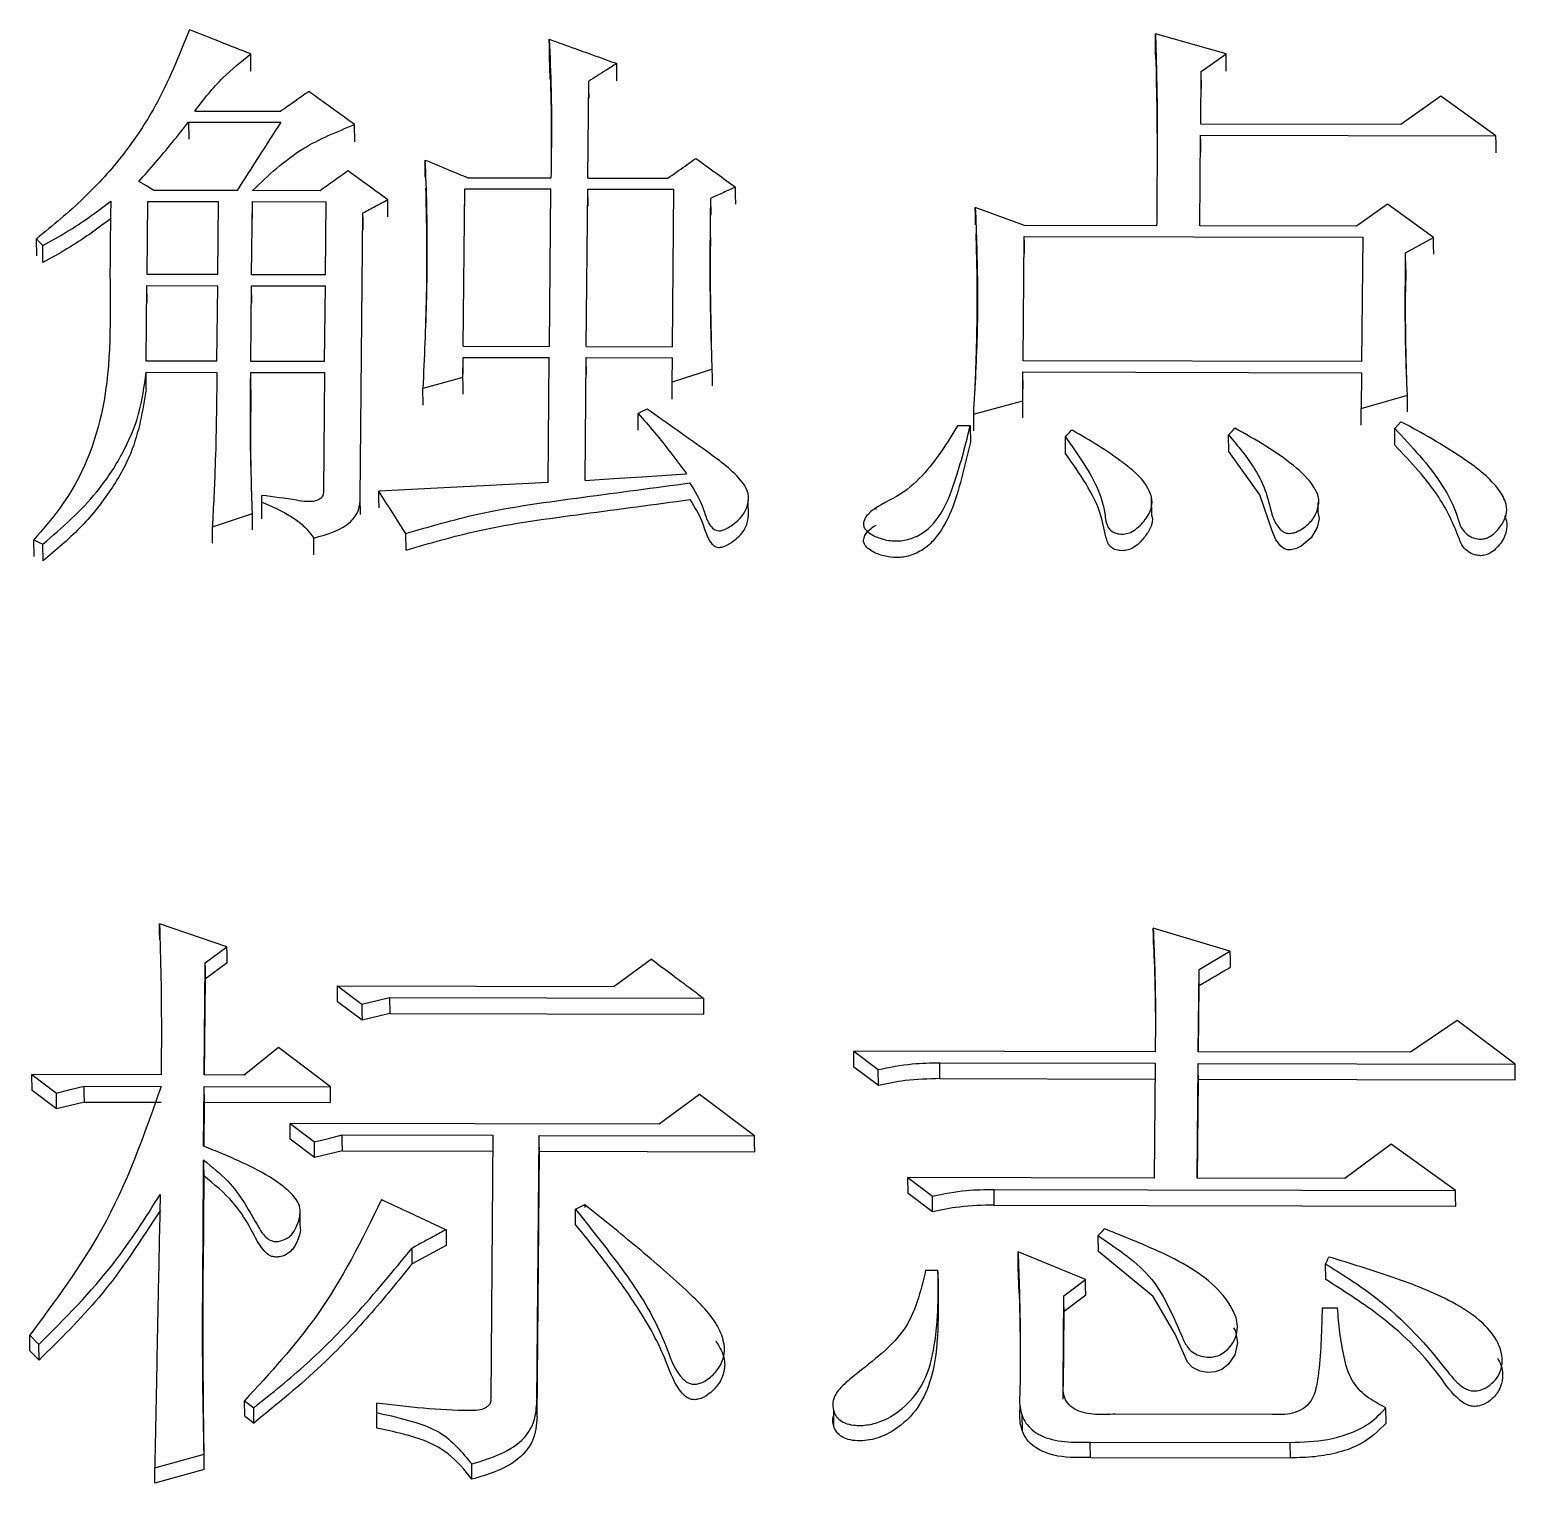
# Model space of a CAD drawing. Header units: millimetres. Extents: x 2448 to 4397, y 790 to 2168.
# Drawn here: x 2852.479 to 2857.179, y 1988.832 to 1993.433 of the extents above; entities that cross this region are included whole.
import ezdxf

# ---------------------------------------------------------------- set-up
doc = ezdxf.new("R2010")
doc.units = ezdxf.units.MM

msp = doc.modelspace()

# ---------------------------------------------------------------- linework, layer by layer
at = {"color": 7, "linetype": 'Continuous', "lineweight": 25}
for p, q in [((2856.2639, 1993.3566), (2856.0406, 1993.4196)), ((2853.1784, 1993.3019), (2853.1778, 1993.3563)), ((2854.1259, 1993.2768), (2854.1231, 1993.3482)), ((2856.0418, 1993.3396), (2856.0412, 1993.3648)), ((2856.1854, 1993.3012), (2856.2639, 1993.3566)), ((2856.1838, 1993.134), (2856.1854, 1993.3012)), ((2856.186, 1993.2468), (2856.1854, 1993.3012)), ((2854.2449, 1992.9637), (2854.2478, 1993.2706)), ((2856.944, 1993.223), (2856.8166, 1993.1327)), ((2857.1181, 1993.0971), (2856.944, 1993.223)), ((2852.981, 1993.141), (2853.273, 1993.1403)), ((2852.981, 1993.141), (2852.9816, 1993.0868)), ((2853.0008, 1993.1758), (2853.2734, 1993.1752)), ((2853.5072, 1993.0787), (2853.5066, 1993.1329)), ((2856.1807, 1992.8125), (2856.1835, 1993.0992)), ((2856.1835, 1993.0992), (2857.1181, 1993.0971)), ((2856.8166, 1993.1327), (2856.1838, 1993.134)), ((2853.73, 1992.9667), (2853.7294, 1993.0207)), ((2853.8652, 1992.9645), (2854.128, 1992.9639)), ((2854.2449, 1992.9637), (2854.498, 1992.9631)), ((2853.1347, 1992.9241), (2852.8718, 1992.9247)), ((2853.3975, 1992.9236), (2853.1833, 1992.924)), ((2853.8504, 1992.4312), (2853.8551, 1992.9296)), ((2853.8551, 1992.9296), (2854.1277, 1992.929)), ((2853.8557, 1992.8757), (2853.8551, 1992.9296)), ((2854.1229, 1992.4306), (2854.1277, 1992.929)), ((2854.2398, 1992.4304), (2854.2445, 1992.9287)), ((2854.2445, 1992.9287), (2854.5171, 1992.9281)), ((2854.2451, 1992.8748), (2854.2445, 1992.9287)), ((2854.5124, 1992.4298), (2854.5171, 1992.9281)), ((2852.8498, 1992.6584), (2852.852, 1992.8898)), ((2852.852, 1992.8898), (2853.0759, 1992.8893)), ((2852.8526, 1992.8359), (2852.852, 1992.8898)), ((2853.0737, 1992.6579), (2853.0759, 1992.8893)), ((2853.1808, 1992.6577), (2853.183, 1992.889)), ((2853.183, 1992.889), (2853.4166, 1992.8885)), ((2853.1836, 1992.8352), (2853.183, 1992.889)), ((2853.4144, 1992.6572), (2853.4166, 1992.8885)), ((2854.6343, 1992.8461), (2854.6337, 1992.8999)), ((2855.6258, 1992.8137), (2855.4706, 1992.8701)), ((2856.7752, 1992.8813), (2856.6772, 1992.8115)), ((2856.9203, 1992.7759), (2856.7752, 1992.8813)), ((2853.5246, 1991.9513), (2853.5331, 1992.8533)), ((2856.0444, 1992.8128), (2855.6258, 1992.8137)), ((2856.6772, 1992.8115), (2856.1807, 1992.8125)), ((2852.501, 1992.7178), (2852.5004, 1992.7714)), ((2855.6218, 1992.3851), (2855.6255, 1992.7787)), ((2855.6255, 1992.7787), (2856.6964, 1992.7764)), ((2856.6964, 1992.7764), (2856.6926, 1992.3828)), ((2856.8322, 1992.727), (2856.9203, 1992.7759)), ((2856.8328, 1992.6732), (2856.8322, 1992.727)), ((2856.8328, 1992.6732), (2856.8323, 1992.6031)), ((2852.8472, 1992.384), (2852.8495, 1992.6233)), ((2852.8495, 1992.6233), (2853.0734, 1992.6228)), ((2852.8501, 1992.5698), (2852.8495, 1992.6233)), ((2853.0737, 1992.6579), (2852.8498, 1992.6584)), ((2853.0711, 1992.3836), (2853.0734, 1992.6228)), ((2853.1782, 1992.3833), (2853.1805, 1992.6226)), ((2853.1805, 1992.6226), (2853.4141, 1992.6221)), ((2853.181, 1992.5691), (2853.1805, 1992.6226)), ((2853.4144, 1992.6572), (2853.1808, 1992.6577)), ((2853.4118, 1992.3828), (2853.4141, 1992.6221)), ((2853.8494, 1992.3325), (2853.85, 1992.396)), ((2853.85, 1992.396), (2854.1226, 1992.3954)), ((2853.8506, 1992.3428), (2853.85, 1992.396)), ((2853.8504, 1992.4312), (2854.1229, 1992.4306)), ((2854.1189, 1991.9996), (2854.1226, 1992.3954)), ((2854.2358, 1992.0064), (2854.2394, 1992.3951)), ((2854.2394, 1992.3951), (2854.512, 1992.3945)), ((2854.24, 1992.3419), (2854.2394, 1992.3951)), ((2854.2398, 1992.4304), (2854.5124, 1992.4298)), ((2854.5113, 1992.317), (2854.512, 1992.3945)), ((2852.8468, 1992.3488), (2853.0708, 1992.3483)), ((2852.8474, 1992.2956), (2852.8468, 1992.3488)), ((2853.0711, 1992.3836), (2852.8472, 1992.384)), ((2853.1778, 1992.3481), (2853.4115, 1992.3476)), ((2853.1784, 1992.2949), (2853.1778, 1992.3481)), ((2853.4118, 1992.3828), (2853.1782, 1992.3833)), ((2853.4115, 1992.3476), (2853.408, 1991.9728)), ((2855.6206, 1992.2581), (2855.6214, 1992.3498)), ((2855.6214, 1992.3498), (2856.6923, 1992.3475)), ((2855.622, 1992.2967), (2855.6214, 1992.3498)), ((2856.6926, 1992.3828), (2855.6218, 1992.3851)), ((2856.6923, 1992.3475), (2856.6912, 1992.2346)), ((2853.1785, 1992.2947), (2853.178, 1992.2238)), ((2853.7231, 1992.2444), (2853.7225, 1992.2975)), ((2854.5119, 1992.2639), (2854.5113, 1992.317)), ((2855.4644, 1992.2161), (2855.6206, 1992.2581)), ((2856.6912, 1992.2346), (2856.8376, 1992.2766)), ((2854.4039, 1992.1654), (2854.4033, 1992.2184)), ((2856.6918, 1992.1814), (2856.6912, 1992.2346)), ((2855.4154, 1992.1808), (2855.4543, 1992.1807)), ((2855.4543, 1992.1807), (2855.4549, 1992.1278)), ((2856.7984, 1992.1178), (2856.7978, 1992.1708)), ((2855.7564, 1992.0917), (2855.7558, 1992.1448)), ((2856.2724, 1992.0977), (2856.2718, 1992.1507)), ((2853.2129, 1991.9377), (2853.2131, 1991.959)), ((2853.5252, 1991.8985), (2853.5246, 1991.9512)), ((2854.753, 1991.8909), (2854.7524, 1991.9439)), ((2855.1557, 1991.9189), (2855.1557, 1991.9144)), ((2856.0292, 1991.8966), (2856.0286, 1991.9495)), ((2856.5549, 1991.956), (2856.5549, 1991.9589)), ((2856.5555, 1991.906), (2856.5551, 1991.9366)), ((2857.1441, 1991.9445), (2857.144, 1991.948)), ((2853.0571, 1991.8075), (2853.0565, 1991.86)), ((2853.6694, 1991.7859), (2853.6688, 1991.8386)), ((2852.4922, 1991.7661), (2852.4916, 1991.8185)), ((2852.5211, 1991.7519), (2852.5205, 1991.8044)), ((2853.1027, 1990.5302), (2852.8892, 1990.6029)), ((2856.2763, 1990.5162), (2856.0336, 1990.5889)), ((2853.0342, 1990.4798), (2853.1027, 1990.5302)), ((2856.0342, 1990.538), (2856.036, 1990.4785)), ((2856.1785, 1990.4585), (2856.2763, 1990.5162)), ((2853.031, 1990.1246), (2853.0342, 1990.4798)), ((2853.1034, 1990.4795), (2853.0348, 1990.4291)), ((2854.4459, 1990.4912), (2854.3283, 1990.4046)), ((2853.0321, 1990.1246), (2853.0348, 1990.4291)), ((2856.1761, 1990.1977), (2856.1785, 1990.4585)), ((2853.4521, 1990.4065), (2853.5295, 1990.3484)), ((2853.4521, 1990.4065), (2854.3283, 1990.4046)), ((2853.4527, 1990.3559), (2853.4521, 1990.4065)), ((2853.6173, 1990.37), (2854.6103, 1990.3678)), ((2853.6173, 1990.37), (2853.6179, 1990.3194)), ((2856.1772, 1990.1977), (2856.1791, 1990.4078)), ((2853.5301, 1990.2979), (2853.4527, 1990.3559)), ((2853.6179, 1990.3194), (2853.5301, 1990.2979)), ((2853.6179, 1990.3194), (2854.6109, 1990.3173)), ((2856.9948, 1990.2975), (2856.8479, 1990.1963)), ((2857.1785, 1990.1592), (2856.9948, 1990.2975)), ((2852.8951, 1990.2623), (2852.8951, 1990.2552)), ((2853.2654, 1990.2113), (2853.1576, 1990.1244)), ((2853.4298, 1990.0874), (2853.2654, 1990.2113)), ((2855.0858, 1990.2001), (2855.1632, 1990.1418)), ((2856.0398, 1990.198), (2855.0858, 1990.2001)), ((2855.0864, 1990.1497), (2855.0858, 1990.2001)), ((2856.8479, 1990.1963), (2856.1761, 1990.1977)), ((2855.1638, 1990.0916), (2855.0864, 1990.1497)), ((2855.1638, 1990.0916), (2855.1632, 1990.1418)), ((2855.3581, 1990.1632), (2856.0395, 1990.1617)), ((2855.3587, 1990.1129), (2855.3581, 1990.1632)), ((2856.0395, 1990.1617), (2856.0363, 1989.7979)), ((2856.1726, 1989.7976), (2856.1758, 1990.1614)), ((2856.1758, 1990.1614), (2857.1785, 1990.1592)), ((2852.4858, 1990.1258), (2852.5632, 1990.0675)), ((2852.8947, 1990.1249), (2852.4858, 1990.1258)), ((2852.4865, 1990.0756), (2852.4858, 1990.1258)), ((2852.651, 1990.0891), (2852.8943, 1990.0886)), ((2853.029, 1989.8991), (2853.0307, 1990.0883)), ((2853.0307, 1990.0883), (2853.4298, 1990.0874)), ((2853.0313, 1990.0381), (2853.0307, 1990.0883)), ((2853.1576, 1990.1244), (2853.031, 1990.1246)), ((2855.3587, 1990.1129), (2856.0391, 1990.1114)), ((2856.1737, 1989.7976), (2856.1764, 1990.1111)), ((2856.1764, 1990.1111), (2857.1792, 1990.109)), ((2852.5638, 1990.0174), (2852.4865, 1990.0756)), ((2852.5638, 1990.0174), (2852.5632, 1990.0675)), ((2852.6516, 1990.0389), (2852.5638, 1990.0174)), ((2852.6516, 1990.0389), (2852.895, 1990.0384)), ((2853.0301, 1989.8987), (2853.0313, 1990.0381)), ((2853.0313, 1990.0381), (2853.4305, 1990.0373)), ((2854.5978, 1990.0631), (2854.4705, 1989.9688)), ((2854.7719, 1989.9318), (2854.5978, 1990.0631)), ((2853.3022, 1989.9714), (2853.3796, 1989.9129)), ((2854.4705, 1989.9688), (2853.3022, 1989.9714)), ((2853.3029, 1989.9213), (2853.3022, 1989.9714)), ((2853.3802, 1989.863), (2853.3029, 1989.9213)), ((2853.3802, 1989.863), (2853.3796, 1989.9129)), ((2853.4674, 1989.9346), (2853.9444, 1989.9336)), ((2853.9444, 1989.9336), (2853.9372, 1989.0992)), ((2854.0832, 1989.0916), (2854.0905, 1989.9332)), ((2854.0905, 1989.9332), (2854.7719, 1989.9318)), ((2856.7869, 1989.9056), (2856.6399, 1989.7966)), ((2856.9901, 1989.7593), (2856.7869, 1989.9056)), ((2853.4681, 1989.8846), (2853.3802, 1989.863)), ((2853.4681, 1989.8846), (2853.9451, 1989.8836)), ((2854.0838, 1989.0428), (2854.0911, 1989.8833)), ((2854.0911, 1989.8833), (2854.7726, 1989.8818)), ((2853.0293, 1989.8056), (2853.0274, 1989.5086)), ((2855.2575, 1989.7996), (2855.3349, 1989.741)), ((2856.0363, 1989.7979), (2855.2575, 1989.7996)), ((2855.2582, 1989.7498), (2855.2575, 1989.7996)), ((2855.5298, 1989.7625), (2856.9901, 1989.7593)), ((2855.5304, 1989.7128), (2855.5298, 1989.7625)), ((2856.6399, 1989.7966), (2856.1726, 1989.7976)), ((2854.2052, 1989.6997), (2854.2346, 1989.7142)), ((2854.2345, 1989.7141), (2854.2346, 1989.7046)), ((2855.3355, 1989.6913), (2855.2582, 1989.7498)), ((2855.3355, 1989.6913), (2855.3349, 1989.741)), ((2855.5304, 1989.7128), (2856.9907, 1989.7096)), ((2853.3347, 1989.6481), (2853.334, 1989.6981)), ((2854.2058, 1989.65), (2854.2052, 1989.6996)), ((2855.8601, 1989.5661), (2855.8594, 1989.6156)), ((2853.7964, 1989.5852), (2853.6888, 1989.5271)), ((2855.8194, 1989.4768), (2855.606, 1989.5651)), ((2856.5798, 1989.4769), (2856.5791, 1989.5263)), ((2855.3133, 1989.5072), (2855.3523, 1989.5071)), ((2855.3524, 1989.5015), (2855.353, 1989.4577)), ((2855.3536, 1989.4289), (2855.3529, 1989.4787)), ((2855.609, 1989.4341), (2855.6066, 1989.5156)), ((2855.7508, 1989.4257), (2855.8194, 1989.4768)), ((2855.82, 1989.4275), (2855.7514, 1989.3764)), ((2855.7484, 1989.1468), (2855.7508, 1989.4257)), ((2856.5682, 1989.3873), (2856.6169, 1989.3872)), ((2854.6527, 1989.3314), (2854.6527, 1989.3336)), ((2855.7494, 1989.1383), (2855.7514, 1989.3764)), ((2856.2882, 1989.3704), (2856.2881, 1989.3747)), ((2852.4792, 1989.2517), (2852.4786, 1989.3008)), ((2852.4787, 1989.3008), (2852.5076, 1989.2714)), ((2852.5082, 1989.2223), (2852.4793, 1989.2517)), ((2852.5082, 1989.2223), (2852.5076, 1989.2714)), ((2857.1237, 1989.2768), (2857.1237, 1989.2772)), ((2855.749, 1989.0979), (2855.7484, 1989.1468)), ((2855.6119, 1989.125), (2855.6119, 1989.1248)), ((2853.1583, 1989.0936), (2853.1874, 1989.0714)), ((2853.159, 1989.0448), (2853.1583, 1989.0936)), ((2853.5766, 1989.0559), (2853.5769, 1989.0853)), ((2853.5773, 1989.0071), (2853.5766, 1989.0559)), ((2854.0838, 1989.0428), (2854.0832, 1989.0916)), ((2855.0214, 1989.0647), (2855.0221, 1989.0156)), ((2856.4095, 1989.0498), (2855.9131, 1989.0508)), ((2856.7706, 1989.0223), (2856.7699, 1989.0711)), ((2855.6178, 1989.0497), (2855.6184, 1989.0006)), ((2855.8344, 1988.9626), (2856.4672, 1988.9613)), ((2855.8351, 1988.914), (2855.8344, 1988.9626)), ((2856.4679, 1988.9127), (2856.4672, 1988.9613)), ((2852.8742, 1988.8806), (2853.0303, 1988.9245)), ((2855.8351, 1988.914), (2856.4679, 1988.9127)), ((2852.8749, 1988.8321), (2852.8742, 1988.8806)), ((2853.031, 1988.8759), (2852.8749, 1988.8321))]:
    msp.add_line(p, q, dxfattribs=at)
at = {"color": 7, "linetype": 'Continuous', "lineweight": 25, "flags": 128}
for points in [[(2854.1231, 1993.3482), (2854.1228, 1993.3788), (2854.1226, 1993.4029)], [(2856.0412, 1993.3651), (2856.0408, 1993.3955), (2856.0406, 1993.4196)], [(2856.2645, 1993.3022), (2856.2641, 1993.3325), (2856.2639, 1993.3566)], [(2854.3366, 1993.2717), (2854.3362, 1993.302), (2854.336, 1993.326)], [(2854.2484, 1993.2163), (2854.2481, 1993.2465), (2854.2478, 1993.2706)], [(2856.1841, 1993.0451), (2856.1837, 1993.0752), (2856.1835, 1993.0992)], [(2857.1186, 1993.043), (2857.1183, 1993.0732), (2857.1181, 1993.0971)], [(2852.8718, 1992.9247), (2852.8476, 1992.9387), (2852.8234, 1992.9528)], [(2854.7125, 1992.8808), (2854.7121, 1992.9109), (2854.7119, 1992.9347)], [(2853.612, 1992.8413), (2853.6117, 1992.8713), (2853.6114, 1992.8951)], [(2855.4712, 1992.816), (2855.4709, 1992.8463), (2855.4706, 1992.8701)], [(2853.5337, 1992.7995), (2853.5334, 1992.8295), (2853.5331, 1992.8533)], [(2852.5004, 1992.7714), (2852.51, 1992.7609), (2852.5197, 1992.7504)], [(2855.6261, 1992.725), (2855.6258, 1992.755), (2855.6255, 1992.7787)], [(2856.9209, 1992.7222), (2856.9205, 1992.7522), (2856.9203, 1992.7759)], [(2852.5203, 1992.6965), (2852.5199, 1992.7267), (2852.5197, 1992.7504)], [(2854.6382, 1992.359), (2854.5966, 1992.3452), (2854.5539, 1992.3311), (2854.5113, 1992.317)], [(2854.6388, 1992.3059), (2854.6385, 1992.3355), (2854.6382, 1992.359)], [(2853.8494, 1992.3325), (2853.8068, 1992.3207), (2853.7647, 1992.3091), (2853.7225, 1992.2975)], [(2853.85, 1992.2794), (2853.8497, 1992.3091), (2853.8494, 1992.3325)], [(2855.6212, 1992.2051), (2855.6208, 1992.2347), (2855.6206, 1992.2581)], [(2856.8382, 1992.2236), (2856.8379, 1992.2532), (2856.8376, 1992.2766)], [(2854.4326, 1992.2324), (2854.4179, 1992.2254), (2854.4033, 1992.2184)], [(2855.4644, 1992.2161), (2855.4647, 1992.1863), (2855.465, 1992.1631)], [(2855.7558, 1992.1447), (2855.7607, 1992.15), (2855.7681, 1992.158), (2855.7754, 1992.1659)], [(2856.2718, 1992.1507), (2856.2767, 1992.156), (2856.2841, 1992.1639), (2856.2915, 1992.1719)], [(2856.7977, 1992.1708), (2856.8076, 1992.1814), (2856.8174, 1992.1919)], [(2856.554, 1991.9056), (2856.5581, 1991.8865), (2856.5525, 1991.8574), (2856.5337, 1991.8252), (2856.502, 1991.7988), (2856.4864, 1991.7909), (2856.4687, 1991.7863), (2856.4582, 1991.7866), (2856.4484, 1991.7898), (2856.4369, 1991.798), (2856.4213, 1991.8186), (2856.4104, 1991.8469), (2856.3709, 1991.9605), (2856.2725, 1992.0977), (2856.2725, 1992.0977)], [(2854.2358, 1992.0064), (2854.3255, 1992.0122), (2854.4153, 1992.0179), (2854.5572, 1992.027)], [(2854.1189, 1991.9996), (2853.8511, 1991.986), (2853.5832, 1991.9724)], [(2853.5838, 1991.9197), (2853.5835, 1991.9492), (2853.5832, 1991.9724)], [(2853.2135, 1991.8851), (2853.2134, 1991.8996), (2853.2132, 1991.9143), (2853.2129, 1991.9377)], [(2853.0565, 1991.86), (2853.1199, 1991.8812), (2853.1834, 1991.9023)], [(2853.184, 1991.8496), (2853.1837, 1991.8791), (2853.1834, 1991.9023)], [(2853.378, 1991.7713), (2853.3777, 1991.7975), (2853.3774, 1991.8238)], [(2852.4916, 1991.8185), (2852.506, 1991.8115), (2852.5205, 1991.8044)], [(2852.8898, 1990.5521), (2852.8895, 1990.5806), (2852.8892, 1990.6029)], [(2856.0342, 1990.538), (2856.0339, 1990.5665), (2856.0336, 1990.5889)], [(2853.1034, 1990.4795), (2853.103, 1990.5079), (2853.1027, 1990.5302)], [(2856.2763, 1990.5162), (2856.2767, 1990.4877), (2856.2769, 1990.4654)], [(2853.0348, 1990.4291), (2853.0344, 1990.4575), (2853.0342, 1990.4798)], [(2856.1791, 1990.4078), (2856.1787, 1990.4362), (2856.1785, 1990.4585)], [(2853.5295, 1990.3484), (2853.5734, 1990.3592), (2853.6173, 1990.37)], [(2854.6103, 1990.3678), (2854.6106, 1990.3395), (2854.6109, 1990.3173)], [(2853.5295, 1990.3484), (2853.5298, 1990.3201), (2853.5301, 1990.2979)], [(2856.1764, 1990.1111), (2856.1761, 1990.1393), (2856.1758, 1990.1614)], [(2857.1792, 1990.109), (2857.1788, 1990.1371), (2857.1785, 1990.1592)], [(2852.5632, 1990.0675), (2852.6071, 1990.0783), (2852.651, 1990.0891)], [(2852.6516, 1990.0389), (2852.6513, 1990.067), (2852.651, 1990.0891)], [(2853.4305, 1990.0373), (2853.4301, 1990.0654), (2853.4298, 1990.0874)], [(2853.3796, 1989.9129), (2853.4235, 1989.9238), (2853.4674, 1989.9346)], [(2853.4681, 1989.8846), (2853.4677, 1989.9126), (2853.4674, 1989.9346)], [(2854.0911, 1989.8833), (2854.0907, 1989.9113), (2854.0905, 1989.9332)], [(2854.7726, 1989.8818), (2854.7722, 1989.9098), (2854.7719, 1989.9318)], [(2853.0286, 1989.8555), (2853.0287, 1989.8477), (2853.0288, 1989.8438), (2853.029, 1989.8283), (2853.0291, 1989.8206), (2853.0291, 1989.8167), (2853.0292, 1989.8112), (2853.0293, 1989.8056)], [(2856.9907, 1989.7096), (2856.9903, 1989.7375), (2856.9901, 1989.7593)], [(2853.7958, 1989.6348), (2853.7962, 1989.607), (2853.7964, 1989.5852)], [(2855.8595, 1989.6157), (2855.8646, 1989.6213), (2855.8719, 1989.6295), (2855.8792, 1989.6376)], [(2853.6888, 1989.5271), (2853.6885, 1989.5548), (2853.6882, 1989.5765)], [(2855.6066, 1989.5156), (2855.6062, 1989.5433), (2855.606, 1989.5651)], [(2856.2872, 1989.3246), (2856.2935, 1989.314), (2856.3007, 1989.2766), (2856.2919, 1989.2391), (2856.2709, 1989.2086), (2856.2504, 1989.1925), (2856.2292, 1989.1844), (2856.2061, 1989.1826), (2856.1817, 1989.1869), (2856.158, 1989.1988), (2856.1421, 1989.2152), (2856.1032, 1989.3044), (2856.0334, 1989.4234), (2855.8601, 1989.5661), (2855.8601, 1989.5661)], [(2855.82, 1989.4275), (2855.8196, 1989.4551), (2855.8194, 1989.4768)], [(2855.7514, 1989.3764), (2855.7511, 1989.404), (2855.7508, 1989.4257)], [(2853.188, 1989.0227), (2853.1876, 1989.05), (2853.1874, 1989.0714)], [(2853.159, 1989.0448), (2853.1663, 1989.0392), (2853.1737, 1989.0336), (2853.188, 1989.0227)], [(2853.031, 1988.8759), (2853.0306, 1988.9031), (2853.0303, 1988.9245)], [(2853.8777, 1988.8447), (2853.8775, 1988.8587), (2853.8773, 1988.8727), (2853.8771, 1988.8932)]]:
    msp.add_lwpolyline(points, dxfattribs=at)
at = {"color": 7, "linetype": 'Continuous', "lineweight": 25}
for points, knots in [([(2852.9838, 1993.4332), (2852.951, 1993.3509), (2852.8967, 1993.2148), (2852.7785, 1993.037), (2852.6525, 1992.8963), (2852.5513, 1992.8132), (2852.5004, 1992.7714)], [0, 0, 0, 0, 0.334718, 0.553729, 0.775427, 1, 1, 1, 1]), ([(2853.1778, 1993.3563), (2853.1455, 1993.3692), (2853.0808, 1993.3948), (2853.0162, 1993.4204), (2852.9838, 1993.4332)], [0, 0, 0, 0, 0.500056, 1, 1, 1, 1]), ([(2854.1226, 1993.4029), (2854.1249, 1993.3489), (2854.1291, 1993.2489), (2854.1296, 1993.1025), (2854.1286, 1993.0101), (2854.128, 1992.9639)], [0, 0, 0, 0, 0.370547, 0.685238, 1, 1, 1, 1]), ([(2854.1226, 1993.4029), (2854.1498, 1993.3931), (2854.199, 1993.3754), (2854.2702, 1993.3498), (2854.314, 1993.3339), (2854.336, 1993.326)], [0, 0, 0, 0, 0.383246, 0.691623, 1, 1, 1, 1]), ([(2856.0406, 1993.4196), (2856.0426, 1993.3497), (2856.0466, 1993.214), (2856.0458, 1993.0117), (2856.0449, 1992.8791), (2856.0444, 1992.8128)], [0, 0, 0, 0, 0.347084, 0.67353, 1, 1, 1, 1]), ([(2853.0008, 1993.1758), (2853.0291, 1993.2123), (2853.0798, 1993.2777), (2853.1477, 1993.3322), (2853.1778, 1993.3563)], [0, 0, 0, 0, 0.557477, 1, 1, 1, 1]), ([(2856.0416, 1993.3543), (2856.0415, 1993.3543), (2856.0415, 1993.3543), (2856.0415, 1993.3525), (2856.0425, 1993.2977), (2856.0449, 1993.1898), (2856.0458, 1993.0704), (2856.0457, 1993.008), (2856.0456, 1992.975)], [0, 0, 0, 0, 0.001543, 0.005168, 0.028854, 0.459032, 0.714314, 1, 1, 1, 1]), ([(2854.1258, 1993.2841), (2854.1258, 1993.284), (2854.1257, 1993.2837), (2854.1265, 1993.2577), (2854.1295, 1993.1431), (2854.129, 1993.0704), (2854.1287, 1993.0266)], [0, 0, 0, 0, 0.016272, 0.040847, 0.422407, 1, 1, 1, 1]), ([(2854.336, 1993.326), (2854.3242, 1993.3186), (2854.3036, 1993.3057), (2854.2742, 1993.2872), (2854.2566, 1993.2761), (2854.2478, 1993.2706)], [0, 0, 0, 0, 0.401179, 0.700589, 1, 1, 1, 1]), ([(2853.3616, 1993.2377), (2853.3469, 1993.2273), (2853.3175, 1993.2064), (2853.2881, 1993.1856), (2853.2734, 1993.1752)], [0, 0, 0, 0, 0.500001, 1, 1, 1, 1]), ([(2853.5066, 1993.1329), (2853.4824, 1993.1504), (2853.4341, 1993.1853), (2853.3858, 1993.2202), (2853.3616, 1993.2377)], [0, 0, 0, 0, 0.499872, 1, 1, 1, 1]), ([(2852.8234, 1992.9528), (2852.8413, 1992.9726), (2852.8778, 1993.0132), (2852.93, 1993.0762), (2852.964, 1993.1194), (2852.981, 1993.141)], [0, 0, 0, 0, 0.323707, 0.661738, 1, 1, 1, 1]), ([(2853.273, 1993.1403), (2853.25, 1993.1043), (2853.2038, 1993.0324), (2853.1577, 1992.9602), (2853.1347, 1992.9241)], [0, 0, 0, 0, 0.5, 1, 1, 1, 1]), ([(2853.1833, 1992.924), (2853.2338, 1992.9721), (2853.3248, 1993.0589), (2853.4505, 1993.1101), (2853.5066, 1993.1329)], [0, 0, 0, 0, 0.5544594, 1, 1, 1, 1]), ([(2853.7294, 1993.0207), (2853.7312, 1992.9718), (2853.7364, 1992.8274), (2853.7359, 1992.5865), (2853.727, 1992.3939), (2853.7225, 1992.2975)], [0, 0, 0, 0, 0.203878, 0.601711, 1, 1, 1, 1]), ([(2853.7294, 1993.0207), (2853.7427, 1993.0152), (2853.7693, 1993.0042), (2853.8146, 1992.9855), (2853.8465, 1992.9722), (2853.8652, 1992.9645)], [0, 0, 0, 0, 0.2936586, 0.5873172, 1, 1, 1, 1]), ([(2854.498, 1992.9631), (2854.5092, 1992.9711), (2854.5295, 1992.9856), (2854.5589, 1993.0065), (2854.5771, 1993.0194), (2854.5862, 1993.0258)], [0, 0, 0, 0, 0.381894, 0.690947, 1, 1, 1, 1]), ([(2854.5862, 1993.0258), (2854.5973, 1993.0178), (2854.6194, 1993.0018), (2854.6613, 1992.9714), (2854.6921, 1992.949), (2854.7119, 1992.9347)], [0, 0, 0, 0, 0.264385, 0.528769, 1, 1, 1, 1]), ([(2853.4857, 1992.9863), (2853.471, 1992.9758), (2853.4416, 1992.9549), (2853.4122, 1992.934), (2853.3975, 1992.9236)], [0, 0, 0, 0, 0.500001, 1, 1, 1, 1]), ([(2853.6114, 1992.8951), (2853.5905, 1992.9103), (2853.5486, 1992.9407), (2853.5067, 1992.9711), (2853.4857, 1992.9863)], [0, 0, 0, 0, 0.500001, 1, 1, 1, 1]), ([(2853.7312, 1992.9318), (2853.7312, 1992.9319), (2853.7312, 1992.9326), (2853.7313, 1992.9288), (2853.7326, 1992.8779), (2853.7362, 1992.6901), (2853.7326, 1992.5597), (2853.7307, 1992.4906)], [0, 0, 0, 0, 0.00588, 0.023764, 0.049794, 0.496379, 1, 1, 1, 1]), ([(2854.7119, 1992.9347), (2854.7054, 1992.9318), (2854.6923, 1992.926), (2854.6728, 1992.9173), (2854.6532, 1992.9086), (2854.6402, 1992.9028), (2854.6337, 1992.8999)], [0, 0, 0, 0, 0.2500001, 0.5000003, 0.7500004, 1, 1, 1, 1]), ([(2852.7352, 1992.89), (2852.7339, 1992.8127), (2852.7301, 1992.5964), (2852.7414, 1992.2656), (2852.6296, 1991.9768), (2852.5203, 1991.8514), (2852.4916, 1991.8185)], [0, 0, 0, 0, 0.210438, 0.589113, 0.892342, 1, 1, 1, 1]), ([(2852.5197, 1992.7504), (2852.5451, 1992.7643), (2852.5961, 1992.7921), (2852.6676, 1992.8393), (2852.7126, 1992.8731), (2852.7352, 1992.89)], [0, 0, 0, 0, 0.332831, 0.665774, 1, 1, 1, 1]), ([(2853.5331, 1992.8533), (2853.5462, 1992.8603), (2853.5723, 1992.8742), (2853.5984, 1992.8881), (2853.6114, 1992.8951)], [0, 0, 0, 0, 0.500003, 1, 1, 1, 1]), ([(2854.6382, 1992.359), (2854.6359, 1992.4303), (2854.6318, 1992.5563), (2854.6316, 1992.7366), (2854.633, 1992.8455), (2854.6337, 1992.8999)], [0, 0, 0, 0, 0.394353, 0.697151, 1, 1, 1, 1]), ([(2855.4706, 1992.8701), (2855.4722, 1992.8281), (2855.477, 1992.6987), (2855.4794, 1992.4808), (2855.4694, 1992.3044), (2855.4644, 1992.2161)], [0, 0, 0, 0, 0.193295, 0.596284, 1, 1, 1, 1]), ([(2852.7358, 1992.8359), (2852.7136, 1992.8192), (2852.6689, 1992.7855), (2852.5972, 1992.7386), (2852.5459, 1992.7105), (2852.5203, 1992.6965)], [0, 0, 0, 0, 0.329632, 0.664018, 1, 1, 1, 1]), ([(2854.6361, 1992.4391), (2854.6351, 1992.4849), (2854.6323, 1992.6055), (2854.633, 1992.7113), (2854.6334, 1992.7769)], [0, 0, 0, 0, 0.380331, 1, 1, 1, 1]), ([(2855.4723, 1992.7873), (2855.4743, 1992.7086), (2855.4774, 1992.5894), (2855.4734, 1992.4173), (2855.4706, 1992.3375), (2855.4692, 1992.3036), (2855.4686, 1992.2915), (2855.4686, 1992.2908), (2855.4686, 1992.2904)], [0, 0, 0, 0, 0.507626, 0.768682, 0.896892, 0.948096, 0.973918, 1, 1, 1, 1]), ([(2856.8376, 1992.2766), (2856.8357, 1992.3256), (2856.8318, 1992.4253), (2856.8306, 1992.5755), (2856.8316, 1992.6765), (2856.8322, 1992.727)], [0, 0, 0, 0, 0.325541, 0.662724, 1, 1, 1, 1]), ([(2856.8359, 1992.3206), (2856.8359, 1992.3206), (2856.8359, 1992.3205), (2856.8358, 1992.3227), (2856.8349, 1992.3536), (2856.8318, 1992.4739), (2856.832, 1992.5567), (2856.8321, 1992.605)], [0, 0, 0, 0, 0.000255, 0.005923, 0.040858, 0.441469, 1, 1, 1, 1]), ([(2852.5205, 1991.8044), (2852.5808, 1991.8573), (2852.6795, 1991.9439), (2852.7739, 1992.0878), (2852.8292, 1992.2158), (2852.841, 1992.3046), (2852.8468, 1992.3488)], [0, 0, 0, 0, 0.346389, 0.566597, 0.78411, 1, 1, 1, 1]), ([(2853.0708, 1992.3483), (2853.0703, 1992.299), (2853.0694, 1992.2003), (2853.0655, 1992.0375), (2853.0597, 1991.924), (2853.0565, 1991.86)], [0, 0, 0, 0, 0.303917, 0.607842, 1, 1, 1, 1]), ([(2853.1834, 1991.9023), (2853.1806, 1991.9859), (2853.1766, 1992.1022), (2853.177, 1992.2506), (2853.1776, 1992.3156), (2853.1778, 1992.3481)], [0, 0, 0, 0, 0.56163, 0.78081, 1, 1, 1, 1]), ([(2852.8474, 1992.2955), (2852.836, 1992.2272), (2852.8172, 1992.114), (2852.7335, 1991.968), (2852.6402, 1991.8523), (2852.561, 1991.7855), (2852.5211, 1991.7518)], [0, 0, 0, 0, 0.333642, 0.552535, 0.774563, 1, 1, 1, 1]), ([(2853.1812, 1991.9643), (2853.1812, 1991.9642), (2853.1812, 1991.9639), (2853.181, 1991.969), (2853.1798, 1992.0107), (2853.1777, 1992.1114), (2853.1778, 1992.1832), (2853.1779, 1992.2254)], [0, 0, 0, 0, 0.0041549, 0.020443, 0.1095991, 0.4762203, 1, 1, 1, 1]), ([(2854.4033, 1992.2184), (2854.4209, 1992.1985), (2854.4572, 1992.1576), (2854.508, 1992.0935), (2854.5408, 1992.0492), (2854.5572, 1992.027)], [0, 0, 0, 0, 0.321922, 0.660784, 1, 1, 1, 1]), ([(2854.5667, 1991.9987), (2854.5824, 1991.9734), (2854.6059, 1991.9355), (2854.6178, 1991.8889), (2854.63, 1991.8658), (2854.6391, 1991.8542), (2854.6505, 1991.8481), (2854.6595, 1991.8466), (2854.6718, 1991.8485), (2854.6865, 1991.8551), (2854.7124, 1991.8721), (2854.7405, 1991.8988), (2854.754, 1991.9378), (2854.7527, 1991.9726), (2854.7134, 1992.0312), (2854.6, 1992.1141), (2854.4961, 1992.1876), (2854.4326, 1992.2324)], [0, 0, 0, 0, 0.120566, 0.180865, 0.201768, 0.228137, 0.238133, 0.248208, 0.2593, 0.280524, 0.305685, 0.374652, 0.425134, 0.475691, 0.518986, 0.706241, 1, 1, 1, 1]), ([(2855.4155, 1992.1808), (2855.3816, 1992.1255), (2855.3308, 1992.0425), (2855.2269, 1991.9508), (2855.1462, 1991.921), (2855.1196, 1991.8845), (2855.1158, 1991.8705), (2855.1174, 1991.8591), (2855.1249, 1991.8476), (2855.1433, 1991.8333), (2855.1754, 1991.82), (2855.2186, 1991.8125), (2855.2658, 1991.8197), (2855.3093, 1991.8408), (2855.3663, 1991.8958), (2855.4111, 1992.0112), (2855.4393, 1992.1148), (2855.4537, 1992.1779), (2855.4543, 1992.1807)], [0, 0, 0, 0, 0.193821, 0.291259, 0.3882, 0.408732, 0.421979, 0.432992, 0.444006, 0.462623, 0.497454, 0.535246, 0.573618, 0.617485, 0.662114, 0.796587, 0.990896, 1, 1, 1, 1]), ([(2855.7558, 1992.1447), (2855.7735, 1992.1195), (2855.8271, 1992.0432), (2855.8798, 1991.9475), (2855.8833, 1991.8669), (2855.8991, 1991.8472), (2855.9117, 1991.8403), (2855.9269, 1991.8365), (2855.9443, 1991.8365), (2855.9644, 1991.8421), (2855.9907, 1991.8604), (2856.0136, 1991.8879), (2856.0311, 1991.9219), (2856.0294, 1991.957), (2856.005, 1992.0091), (2855.9181, 1992.0819), (2855.8332, 1992.1339), (2855.7765, 1992.1653), (2855.7754, 1992.1659)], [0, 0, 0, 0, 0.10885, 0.328331, 0.384223, 0.399123, 0.414056, 0.428998, 0.446618, 0.465541, 0.491829, 0.549093, 0.587579, 0.626316, 0.676668, 0.792149, 0.99602, 1, 1, 1, 1]), ([(2856.2718, 1992.1507), (2856.3016, 1992.1151), (2856.3497, 1992.0578), (2856.3943, 1991.9681), (2856.4054, 1991.9027), (2856.4251, 1991.8603), (2856.4426, 1991.8448), (2856.4539, 1991.8395), (2856.4661, 1991.8382), (2856.4828, 1991.8415), (2856.5084, 1991.8542), (2856.5372, 1991.8785), (2856.556, 1991.9146), (2856.5598, 1991.9516), (2856.5358, 1992.0017), (2856.4772, 1992.0564), (2856.39, 1992.1169), (2856.3252, 1992.1534), (2856.2917, 1992.1718), (2856.2915, 1992.1719)], [0, 0, 0, 0, 0.157717, 0.254328, 0.350909, 0.399774, 0.416335, 0.42709, 0.437929, 0.451794, 0.477282, 0.52559, 0.572326, 0.618007, 0.657421, 0.765529, 0.879704, 0.999303, 1, 1, 1, 1]), ([(2856.7978, 1992.1708), (2856.8245, 1992.1423), (2856.9052, 1992.0564), (2856.9819, 1991.9493), (2857.0052, 1991.8577), (2857.0246, 1991.8357), (2857.044, 1991.8249), (2857.0634, 1991.8204), (2857.0805, 1991.8211), (2857.0984, 1991.8276), (2857.1212, 1991.8448), (2857.1415, 1991.8719), (2857.1542, 1991.9058), (2857.1488, 1991.9439), (2857.1087, 1992.0085), (2856.9937, 1992.094), (2856.8847, 1992.1565), (2856.8181, 1992.1916), (2856.8174, 1992.192)], [0, 0, 0, 0, 0.114058, 0.343944, 0.38483, 0.406326, 0.427861, 0.44408, 0.457452, 0.470826, 0.493362, 0.536019, 0.569578, 0.603341, 0.654864, 0.795433, 0.997908, 1, 1, 1, 1]), ([(2855.4549, 1992.1277), (2855.4467, 1992.0938), (2855.422, 1991.9921), (2855.3896, 1991.8729), (2855.3173, 1991.7934), (2855.2766, 1991.7712), (2855.2328, 1991.7607), (2855.1907, 1991.7637), (2855.1576, 1991.7744), (2855.1347, 1991.7872), (2855.1224, 1991.7985), (2855.1169, 1991.8101), (2855.117, 1991.8224), (2855.1239, 1991.8383), (2855.1376, 1991.8539), (2855.1513, 1991.8619), (2855.1569, 1991.8652)], [0, 0, 0, 0, 0.171113, 0.515192, 0.583243, 0.651488, 0.706904, 0.762448, 0.817554, 0.847867, 0.873223, 0.890599, 0.907977, 0.932948, 0.97232, 1, 1, 1, 1]), ([(2857.1446, 1991.8949), (2857.1446, 1991.8948), (2857.1508, 1991.8848), (2857.1548, 1991.8617), (2857.1461, 1991.8245), (2857.1253, 1991.7959), (2857.1017, 1991.7767), (2857.0838, 1991.7688), (2857.0655, 1991.7678), (2857.0473, 1991.7715), (2857.029, 1991.7805), (2857.0105, 1991.7981), (2856.9882, 1991.8593), (2856.9493, 1991.9431), (2856.8733, 1992.0385), (2856.8235, 1992.0913), (2856.7984, 1992.1177)], [0, 0, 0, 0, 0.000724, 0.057697, 0.115123, 0.193709, 0.223693, 0.253994, 0.276308, 0.298504, 0.33133, 0.364501, 0.415506, 0.655932, 0.827147, 1, 1, 1, 1]), ([(2856.0282, 1991.8963), (2856.0289, 1991.8942), (2856.0324, 1991.8831), (2856.0279, 1991.8586), (2856.0076, 1991.8274), (2855.9845, 1991.8015), (2855.9593, 1991.7873), (2855.94, 1991.7833), (2855.9207, 1991.7849), (2855.9042, 1991.7911), (2855.8917, 1991.803), (2855.8794, 1991.8381), (2855.8705, 1991.9054), (2855.8227, 1991.9972), (2855.7787, 1992.06), (2855.7564, 1992.0917)], [0, 0, 0, 0, 0.012811, 0.068698, 0.141778, 0.22379, 0.255994, 0.288497, 0.318214, 0.348552, 0.37501, 0.40932, 0.564477, 0.780221, 1, 1, 1, 1]), ([(2853.408, 1991.9728), (2853.4077, 1991.9666), (2853.4071, 1991.9567), (2853.3958, 1991.9459), (2853.369, 1991.936), (2853.3051, 1991.9472), (2853.2497, 1991.9543), (2853.2131, 1991.959)], [0, 0, 0, 0, 0.099533, 0.160951, 0.225489, 0.489971, 1, 1, 1, 1]), ([(2853.6692, 1991.838), (2853.6549, 1991.8604), (2853.6262, 1991.9052), (2853.5975, 1991.95), (2853.5832, 1991.9724)], [0, 0, 0, 0, 0.5, 1, 1, 1, 1]), ([(2853.6688, 1991.8386), (2853.744, 1991.8605), (2853.9263, 1991.9138), (2854.2306, 1991.953), (2854.4546, 1991.9835), (2854.5667, 1991.9987)], [0, 0, 0, 0, 0.259531, 0.629544, 1, 1, 1, 1]), ([(2853.2129, 1991.9377), (2853.2355, 1991.9281), (2853.2725, 1991.9124), (2853.3188, 1991.8844), (2853.3534, 1991.8571), (2853.3695, 1991.8348), (2853.3774, 1991.8238)], [0, 0, 0, 0, 0.346842, 0.568443, 0.786513, 1, 1, 1, 1]), ([(2853.3774, 1991.8238), (2853.4214, 1991.8365), (2853.4819, 1991.8539), (2853.5222, 1991.9111), (2853.5238, 1991.938), (2853.5246, 1991.9513)], [0, 0, 0, 0, 0.575751, 0.789516, 1, 1, 1, 1]), ([(2853.6694, 1991.786), (2853.7447, 1991.8079), (2853.927, 1991.8611), (2854.2314, 1991.9003), (2854.4553, 1991.9307), (2854.5673, 1991.9459)], [0, 0, 0, 0, 0.259768, 0.629663, 1, 1, 1, 1]), ([(2854.5673, 1991.9458), (2854.583, 1991.921), (2854.6041, 1991.8876), (2854.6163, 1991.8436), (2854.6262, 1991.8203), (2854.6367, 1991.8041), (2854.6488, 1991.7965), (2854.6569, 1991.7943), (2854.6668, 1991.7946), (2854.6858, 1991.8008), (2854.7135, 1991.8199), (2854.7451, 1991.8504), (2854.75, 1991.8782), (2854.7523, 1991.8909)], [0, 0, 0, 0, 0.274892, 0.36946, 0.444179, 0.519654, 0.544536, 0.565684, 0.586843, 0.622803, 0.726639, 0.875584, 1, 1, 1, 1]), ([(2852.8892, 1990.6029), (2852.8909, 1990.5455), (2852.8942, 1990.4374), (2852.8954, 1990.278), (2852.895, 1990.176), (2852.8947, 1990.1249)], [0, 0, 0, 0, 0.361215, 0.680591, 1, 1, 1, 1]), ([(2856.0336, 1990.5889), (2856.0366, 1990.5135), (2856.0407, 1990.4108), (2856.0405, 1990.2803), (2856.0401, 1990.2254), (2856.0398, 1990.198)], [0, 0, 0, 0, 0.5798135, 0.7899014, 1, 1, 1, 1]), ([(2854.4459, 1990.4912), (2854.468, 1990.4746), (2854.5065, 1990.4457), (2854.5613, 1990.4046), (2854.5939, 1990.3801), (2854.6103, 1990.3678)], [0, 0, 0, 0, 0.404353, 0.702176, 1, 1, 1, 1]), ([(2856.0366, 1990.4832), (2856.0366, 1990.4832), (2856.0366, 1990.4831), (2856.0376, 1990.456), (2856.0397, 1990.3803), (2856.0403, 1990.316), (2856.0404, 1990.2807), (2856.0403, 1990.2682), (2856.0403, 1990.2604)], [0, 0, 0, 0, 0.00624, 0.027658, 0.48421, 0.756982, 0.848014, 1, 1, 1, 1]), ([(2856.1791, 1990.4078), (2856.1913, 1990.415), (2856.2138, 1990.4282), (2856.2464, 1990.4474), (2856.2668, 1990.4594), (2856.2769, 1990.4654)], [0, 0, 0, 0, 0.375401, 0.6877, 1, 1, 1, 1]), ([(2855.1632, 1990.1418), (2855.199, 1990.149), (2855.2632, 1990.1617), (2855.329, 1990.1627), (2855.3581, 1990.1632)], [0, 0, 0, 0, 0.5587761, 1, 1, 1, 1]), ([(2852.8943, 1990.0886), (2852.8403, 1989.9342), (2852.7433, 1989.657), (2852.5599, 1989.4102), (2852.4786, 1989.3008)], [0, 0, 0, 0, 0.556709, 1, 1, 1, 1]), ([(2855.3587, 1990.1129), (2855.3217, 1990.1121), (2855.2558, 1990.1107), (2855.1919, 1990.0974), (2855.1638, 1990.0916)], [0, 0, 0, 0, 0.561154, 1, 1, 1, 1]), ([(2853.0287, 1989.8554), (2853.0559, 1989.8338), (2853.1319, 1989.7733), (2853.1801, 1989.6799), (2853.2209, 1989.6125), (2853.2421, 1989.5996), (2853.2565, 1989.5969), (2853.2736, 1989.5988), (2853.2917, 1989.606), (2853.3102, 1989.6208), (2853.3253, 1989.6472), (2853.335, 1989.678), (2853.334, 1989.7097), (2853.3165, 1989.7411), (2853.2431, 1989.807), (2853.1373, 1989.8551), (2853.0489, 1989.8911), (2853.029, 1989.8991)], [0, 0, 0, 0, 0.11797, 0.329969, 0.38281, 0.396985, 0.411264, 0.428315, 0.450653, 0.473198, 0.507718, 0.559422, 0.592518, 0.625614, 0.688035, 0.930111, 1, 1, 1, 1]), ([(2853.0303, 1988.9245), (2853.0283, 1989.0306), (2853.0243, 1989.2394), (2853.0269, 1989.5497), (2853.0281, 1989.7535), (2853.0286, 1989.8554)], [0, 0, 0, 0, 0.340363, 0.670173, 1, 1, 1, 1]), ([(2853.3334, 1989.648), (2853.334, 1989.645), (2853.3372, 1989.6274), (2853.327, 1989.6016), (2853.3132, 1989.5744), (2853.2954, 1989.558), (2853.2759, 1989.5496), (2853.2583, 1989.5475), (2853.2445, 1989.5497), (2853.2308, 1989.5568), (2853.2022, 1989.5876), (2853.1751, 1989.6474), (2853.1193, 1989.7316), (2853.0621, 1989.7787), (2853.0293, 1989.8056)], [0, 0, 0, 0, 0.019932, 0.116071, 0.169798, 0.213417, 0.257244, 0.286403, 0.309464, 0.332566, 0.372989, 0.561837, 0.749259, 1, 1, 1, 1]), ([(2855.3349, 1989.741), (2855.3707, 1989.7482), (2855.4349, 1989.761), (2855.5007, 1989.762), (2855.5298, 1989.7625)], [0, 0, 0, 0, 0.558776, 1, 1, 1, 1]), ([(2852.5076, 1989.2714), (2852.5905, 1989.3547), (2852.7378, 1989.5026), (2852.8447, 1989.6722), (2852.8914, 1989.7463)], [0, 0, 0, 0, 0.563152, 1, 1, 1, 1]), ([(2852.8914, 1989.7463), (2852.8893, 1989.6427), (2852.8853, 1989.4472), (2852.8796, 1989.1586), (2852.876, 1988.9733), (2852.8742, 1988.8806)], [0, 0, 0, 0, 0.360426, 0.680209, 1, 1, 1, 1]), ([(2853.5922, 1989.7302), (2853.53, 1989.6037), (2853.4181, 1989.3761), (2853.2382, 1989.1804), (2853.1583, 1989.0936)], [0, 0, 0, 0, 0.556115, 1, 1, 1, 1]), ([(2853.5922, 1989.7302), (2853.6183, 1989.718), (2853.6653, 1989.696), (2853.7331, 1989.6642), (2853.7749, 1989.6446), (2853.7958, 1989.6348)], [0, 0, 0, 0, 0.384604, 0.692302, 1, 1, 1, 1]), ([(2854.2052, 1989.6996), (2854.2501, 1989.6435), (2854.34, 1989.5313), (2854.4423, 1989.3832), (2854.497, 1989.2563), (2854.5216, 1989.1827), (2854.5578, 1989.1518), (2854.5711, 1989.1461), (2854.5853, 1989.1451), (2854.6039, 1989.1495), (2854.6299, 1989.1642), (2854.6574, 1989.1918), (2854.6767, 1989.2305), (2854.6779, 1989.2784), (2854.649, 1989.3529), (2854.5479, 1989.4528), (2854.4037, 1989.5781), (2854.291, 1989.6688), (2854.2345, 1989.7141)], [0, 0, 0, 0, 0.1463098, 0.2926891, 0.3659763, 0.4394489, 0.4505109, 0.4581528, 0.4658346, 0.4757472, 0.4923169, 0.5213365, 0.5516972, 0.5805514, 0.622332, 0.7173207, 0.8585206, 1, 1, 1, 1]), ([(2855.5304, 1989.7128), (2855.4934, 1989.712), (2855.4275, 1989.7106), (2855.3636, 1989.6972), (2855.3355, 1989.6913)], [0, 0, 0, 0, 0.561154, 1, 1, 1, 1]), ([(2852.892, 1989.6966), (2852.8315, 1989.6027), (2852.7228, 1989.4339), (2852.5742, 1989.2873), (2852.5082, 1989.2223)], [0, 0, 0, 0, 0.556569, 1, 1, 1, 1]), ([(2853.7958, 1989.6348), (2853.7832, 1989.628), (2853.759, 1989.6148), (2853.7231, 1989.5954), (2853.6998, 1989.5828), (2853.6882, 1989.5765)], [0, 0, 0, 0, 0.351678, 0.67584, 1, 1, 1, 1]), ([(2854.6495, 1989.2828), (2854.6594, 1989.2671), (2854.6772, 1989.2389), (2854.6791, 1989.1917), (2854.6641, 1989.1515), (2854.6389, 1989.1228), (2854.6145, 1989.1055), (2854.5955, 1989.0979), (2854.5795, 1989.0961), (2854.5653, 1989.0992), (2854.5491, 1989.1095), (2854.5156, 1989.1503), (2854.4821, 1989.2553), (2854.4047, 1989.3888), (2854.3055, 1989.527), (2854.2402, 1989.6094), (2854.206, 1989.6497), (2854.2058, 1989.65)], [0, 0, 0, 0, 0.060188, 0.108657, 0.157421, 0.202139, 0.228857, 0.248678, 0.261592, 0.274612, 0.289853, 0.319055, 0.442973, 0.65857, 0.829022, 0.998956, 1, 1, 1, 1]), ([(2855.8594, 1989.6156), (2855.922, 1989.5734), (2856.0485, 1989.4881), (2856.1015, 1989.3453), (2856.1392, 1989.2642), (2856.1605, 1989.2438), (2856.1845, 1989.2337), (2856.2112, 1989.2302), (2856.2372, 1989.2343), (2856.262, 1989.248), (2856.2825, 1989.27), (2856.2988, 1989.3012), (2856.3023, 1989.3414), (2856.2787, 1989.4004), (2856.1987, 1989.4957), (2856.0472, 1989.5706), (2855.9277, 1989.6183), (2855.8792, 1989.6376)], [0, 0, 0, 0, 0.1760755, 0.3558005, 0.3871839, 0.4068564, 0.4266091, 0.4459122, 0.4664044, 0.4840724, 0.5109685, 0.5392255, 0.5737548, 0.6154535, 0.7028372, 0.8793209, 1, 1, 1, 1]), ([(2853.1874, 1989.0714), (2853.2446, 1989.1173), (2853.3591, 1989.2091), (2853.5262, 1989.3788), (2853.6295, 1989.5049), (2853.6882, 1989.5765)], [0, 0, 0, 0, 0.30181, 0.603718, 1, 1, 1, 1]), ([(2853.6888, 1989.5271), (2853.644, 1989.4719), (2853.5544, 1989.3615), (2853.3918, 1989.1891), (2853.2612, 1989.0825), (2853.188, 1989.0227)], [0, 0, 0, 0, 0.304985, 0.610125, 1, 1, 1, 1]), ([(2855.606, 1989.5651), (2855.6089, 1989.4824), (2855.6129, 1989.3679), (2855.6126, 1989.221), (2855.6121, 1989.157), (2855.6119, 1989.125)], [0, 0, 0, 0, 0.564844, 0.782416, 1, 1, 1, 1]), ([(2856.5791, 1989.5263), (2856.6273, 1989.4962), (2856.773, 1989.405), (2856.9044, 1989.267), (2856.9884, 1989.1541), (2857.0205, 1989.1311), (2857.0403, 1989.1242), (2857.0596, 1989.1243), (2857.0823, 1989.1314), (2857.1056, 1989.1469), (2857.1264, 1989.1711), (2857.1381, 1989.2021), (2857.1385, 1989.239), (2857.1222, 1989.2873), (2857.0723, 1989.3495), (2856.959, 1989.422), (2856.791, 1989.4866), (2856.6577, 1989.5279), (2856.5894, 1989.5482), (2856.5891, 1989.5483)], [0, 0, 0, 0, 0.116645, 0.352778, 0.404265, 0.422596, 0.433796, 0.445067, 0.459075, 0.479915, 0.50165, 0.526904, 0.553568, 0.585783, 0.641712, 0.723959, 0.85926, 0.999243, 1, 1, 1, 1]), ([(2856.5791, 1989.5264), (2856.58, 1989.5282), (2856.5821, 1989.5328), (2856.5854, 1989.5401), (2856.5878, 1989.5456), (2856.5891, 1989.5483)], [0, 0, 0, 0, 0.254544, 0.627321, 1, 1, 1, 1]), ([(2853.0308, 1988.8894), (2853.0295, 1988.9956), (2853.0268, 1989.2201), (2853.0272, 1989.4122), (2853.0274, 1989.5135)], [0, 0, 0, 0, 0.472913, 1, 1, 1, 1]), ([(2855.3133, 1989.5072), (2855.2976, 1989.4396), (2855.2659, 1989.3031), (2855.1228, 1989.2032), (2855.0436, 1989.136), (2855.0215, 1989.1054), (2855.018, 1989.0752), (2855.0243, 1989.0525), (2855.0378, 1989.034), (2855.0586, 1989.0212), (2855.0909, 1989.0141), (2855.1328, 1989.0157), (2855.1876, 1989.0316), (2855.2496, 1989.0727), (2855.3129, 1989.1476), (2855.353, 1989.298), (2855.3543, 1989.421), (2855.3524, 1989.5054), (2855.3523, 1989.5071)], [0, 0, 0, 0, 0.167215, 0.33813, 0.370816, 0.403931, 0.424464, 0.444976, 0.461232, 0.477579, 0.497813, 0.530159, 0.564044, 0.617475, 0.692548, 0.788163, 0.995869, 1, 1, 1, 1]), ([(2857.123, 1989.2273), (2857.1253, 1989.2236), (2857.1372, 1989.205), (2857.141, 1989.1705), (2857.1319, 1989.1297), (2857.1101, 1989.1009), (2857.0847, 1989.0834), (2857.0625, 1989.076), (2857.044, 1989.075), (2857.0245, 1989.0804), (2856.9815, 1989.1091), (2856.9099, 1989.2222), (2856.7706, 1989.3559), (2856.6347, 1989.4421), (2856.5797, 1989.4769)], [0, 0, 0, 0, 0.016329, 0.083527, 0.130671, 0.178043, 0.214445, 0.237447, 0.255898, 0.274399, 0.304276, 0.435157, 0.771379, 1, 1, 1, 1]), ([(2855.353, 1989.4577), (2855.3533, 1989.4107), (2855.354, 1989.3125), (2855.3409, 1989.1815), (2855.2951, 1989.0702), (2855.2295, 1989.0063), (2855.16, 1988.9717), (2855.1083, 1988.9645), (2855.0703, 1988.9694), (2855.0472, 1988.9787), (2855.0306, 1988.9942), (2855.0213, 1989.0143), (2855.0184, 1989.0356), (2855.0233, 1989.0487), (2855.0255, 1989.0546)], [0, 0, 0, 0, 0.196767, 0.41149, 0.545644, 0.680565, 0.752113, 0.82424, 0.858618, 0.88553, 0.912608, 0.943338, 0.974479, 1, 1, 1, 1]), ([(2855.6093, 1989.4381), (2855.6093, 1989.4381), (2855.6093, 1989.4379), (2855.6102, 1989.4055), (2855.6126, 1989.3038), (2855.6125, 1989.2331), (2855.6124, 1989.195)], [0, 0, 0, 0, 0.008232, 0.02457, 0.475078, 1, 1, 1, 1]), ([(2856.5682, 1989.3873), (2856.5665, 1989.3196), (2856.5643, 1989.2343), (2856.5499, 1989.1328), (2856.532, 1989.08), (2856.474, 1989.0485), (2856.4314, 1989.0493), (2856.4095, 1989.0497)], [0, 0, 0, 0, 0.4892497, 0.6162372, 0.744434, 0.8691035, 1, 1, 1, 1]), ([(2856.7699, 1989.0711), (2856.7482, 1989.0824), (2856.7055, 1989.1047), (2856.6552, 1989.1608), (2856.6362, 1989.2328), (2856.623, 1989.3096), (2856.6189, 1989.3613), (2856.6169, 1989.3872)], [0, 0, 0, 0, 0.1782466, 0.3507176, 0.5677642, 0.783983, 1, 1, 1, 1]), ([(2855.9131, 1989.0508), (2855.8924, 1989.0498), (2855.8513, 1989.0477), (2855.799, 1989.0571), (2855.7666, 1989.0789), (2855.7479, 1989.1078), (2855.7482, 1989.1316), (2855.7484, 1989.1468)], [0, 0, 0, 0, 0.261897, 0.520283, 0.6502, 0.775521, 1, 1, 1, 1]), ([(2853.9371, 1989.0992), (2853.9374, 1989.0968), (2853.9382, 1989.0921), (2853.9358, 1989.0842), (2853.9298, 1989.0767), (2853.9173, 1989.0682), (2853.8974, 1989.0621), (2853.7814, 1989.0616), (2853.675, 1989.0739), (2853.5769, 1989.0853)], [0, 0, 0, 0, 0.022542, 0.043406, 0.07324, 0.104209, 0.167072, 0.231865, 1, 1, 1, 1]), ([(2855.6119, 1989.125), (2855.6108, 1989.1076), (2855.6085, 1989.0726), (2855.6264, 1989.0198), (2855.6781, 1988.9774), (2855.7534, 1988.9605), (2855.8073, 1988.9619), (2855.8344, 1988.9626)], [0, 0, 0, 0, 0.177075, 0.355185, 0.539821, 0.768081, 1, 1, 1, 1]), ([(2853.5766, 1989.0559), (2853.6182, 1989.0465), (2853.6862, 1989.0313), (2853.7763, 1988.9976), (2853.8327, 1988.948), (2853.8623, 1988.9114), (2853.8771, 1988.8932)], [0, 0, 0, 0, 0.349144, 0.571755, 0.787718, 1, 1, 1, 1]), ([(2853.8771, 1988.8932), (2853.9082, 1988.9027), (2853.9694, 1988.9216), (2854.0445, 1988.9675), (2854.079, 1989.031), (2854.0818, 1989.0715), (2854.0832, 1989.0916)], [0, 0, 0, 0, 0.29257, 0.57595, 0.789426, 1, 1, 1, 1]), ([(2855.8351, 1988.914), (2855.8006, 1988.9131), (2855.7329, 1988.9113), (2855.6422, 1988.9467), (2855.6088, 1989.0144), (2855.6113, 1989.0557), (2855.6125, 1989.0762)], [0, 0, 0, 0, 0.295762, 0.57969, 0.790893, 1, 1, 1, 1]), ([(2856.4672, 1988.9613), (2856.5071, 1988.9627), (2856.5727, 1988.9651), (2856.6589, 1988.9893), (2856.7241, 1989.0223), (2856.7548, 1989.055), (2856.7699, 1989.0711)], [0, 0, 0, 0, 0.347715, 0.570463, 0.78838, 1, 1, 1, 1]), ([(2853.8777, 1988.8447), (2853.855, 1988.8733), (2853.8171, 1988.9211), (2853.7365, 1988.9665), (2853.658, 1988.9891), (2853.6043, 1989.0011), (2853.5773, 1989.0071)], [0, 0, 0, 0, 0.329272, 0.548443, 0.773487, 1, 1, 1, 1]), ([(2854.0838, 1989.0428), (2854.0818, 1989.017), (2854.0778, 1988.9648), (2854.0066, 1988.8836), (2853.9272, 1988.8596), (2853.8777, 1988.8447)], [0, 0, 0, 0, 0.268573, 0.543568, 1, 1, 1, 1]), ([(2856.7706, 1989.0223), (2856.7455, 1988.9981), (2856.7036, 1988.9576), (2856.6203, 1988.9283), (2856.5452, 1988.9143), (2856.4937, 1988.9132), (2856.4679, 1988.9127)], [0, 0, 0, 0, 0.328453, 0.549484, 0.774102, 1, 1, 1, 1])]:
    msp.add_open_spline(points, degree=3, knots=knots, dxfattribs=at)

doc.saveas('drawing.dxf')
